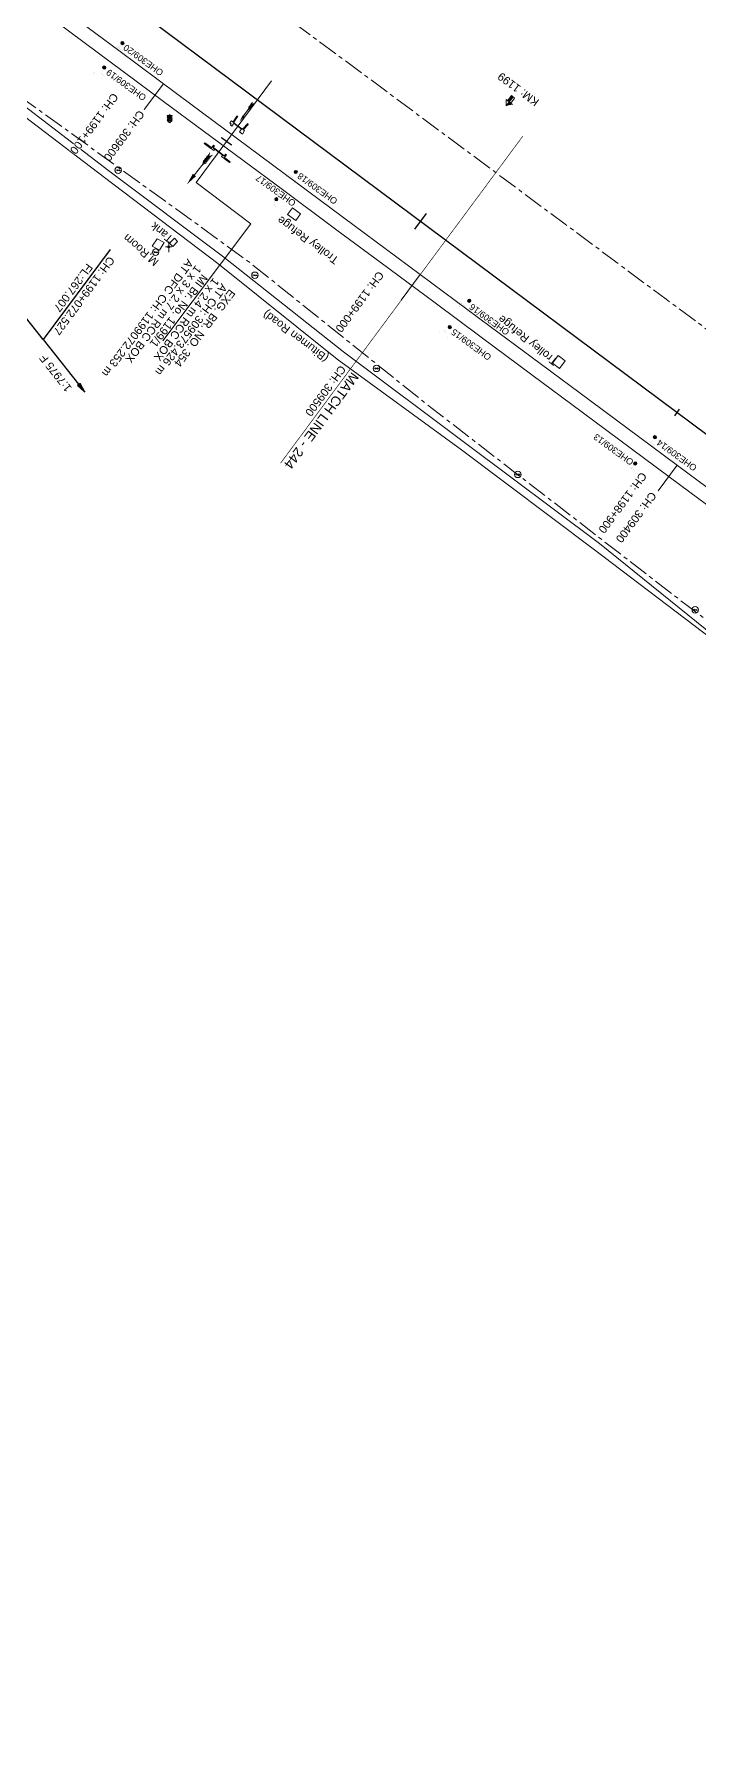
# Model space of a CAD drawing. Header units: metres. Extents: x 628798 to 649928, y 3375999 to 3390963.
# Drawn here: x 637054 to 637262, y 3385011 to 3385542 of the extents above; entities that cross this region are included whole.
import ezdxf
from ezdxf.enums import TextEntityAlignment as Align

# ---------------------------------------------------------------- set-up
doc = ezdxf.new("R2010")
doc.units = ezdxf.units.M
doc.header["$MEASUREMENT"] = 0
for name, pattern in [('CENTER', [2, 1.25, -0.25, 0.25, -0.25]), ('CENTER2', [1.125, 0.75, -0.125, 0.125, -0.125]), ('PHANTOM2', [1.25, 0.625, -0.125, 0.125, -0.125, 0.125, -0.125])]:
    doc.linetypes.add(name, pattern=pattern)
for name, color, linetype, lineweight in [('Bore', 8, 'Continuous', 0), ('BRIDGE DETAILS PLAN', 7, 'Continuous', 0), ('C-ALIG-DG-LINE', 1, 'CENTER2', 70), ('C-ALIG-LABL-DG', 1, 'Continuous', 25), ('CULVERT', 7, 'Continuous', 0), ('DFCC BOUNDARY', 6, 'CENTER', 0), ('Electric Pole', 251, 'Continuous', 0), ('Existing Chainage', 7, 'Continuous', 0), ('Existing IR Track', 143, 'Continuous', 0), ('Existing Railway Boundary', 7, 'CENTER', 0), ('Km post', 1, 'Continuous', 13), ('MATCH LINE', 7, 'Continuous', 0), ('OHE MAST', 8, 'Continuous', 0), ('Retaining Wall', 251, 'Continuous', 0), ('River Text', 5, 'Continuous', 0), ('Shed', 251, 'Continuous', 0), ('Sign Board', 251, 'Continuous', 0), ('Subroad Edge', 34, 'Continuous', 0), ('Tank', 7, 'Continuous', 0), ('Text', 251, 'Continuous', 0), ('Trolley Stand', 251, 'Continuous', 0), ('Wing Wall', 7, 'Continuous', 0)]:
    doc.layers.add(name, color=color, linetype=linetype, lineweight=lineweight)
doc.styles.add('ARIAL', font='arial.ttf')
doc.styles.get("Standard").update_dxf_attribs({"font": 'arial.ttf'})
doc.styles.add('Style-Arial', font='arial.ttf')
doc.styles.add('Text', font='arial.ttf', dxfattribs={"height": 2})

# ---------------------------------------------------------------- blocks, each defined once
blk = doc.blocks.new('BORE')
at = {"ltscale": 0.5}
for q in [(-0.99, 0), (0, 1.64), (0.99, 0), (0, -1.64)]:
    blk.add_line((0, 0), q, dxfattribs=at)
blk.add_circle((0, 0), 0.328, dxfattribs=at)
blk = doc.blocks.new('EP')
blk.add_hatch(color=8).paths.add_polyline_path([(0.31, -0.24), (0.31, 0), (-0.31, -0.19), (-0.31, 0.07), (-0.93, -0.01), (-0.21, 0.16), (-0.21, -0.05), (0.43, 0.15), (0.41, -0.1), (0.94, -0.01)])
at = {"color": 8}
for p, q in [((-0.93, -0.01), (-0.21, 0.16)), ((-0.31, 0.07), (-0.93, -0.01)), ((-0.31, -0.19), (-0.31, 0.07)), ((0.31, 0), (-0.31, -0.19)), ((-0.21, 0.16), (-0.21, -0.05)), ((-0.21, -0.05), (0.43, 0.15)), ((0.31, -0.24), (0.31, 0)), ((0.43, 0.15), (0.41, -0.1)), ((0.94, -0.01), (0.31, -0.24)), ((0.41, -0.1), (0.94, -0.01))]:
    blk.add_line(p, q, dxfattribs=at)
blk.add_circle((0, 0), 1, dxfattribs=at)
blk = doc.blocks.new('SIG')
for color, points in [(1, [(-0.22, 0.42, 0.180295), (-0.01, 0.33, -0.00255), (0.01, 0.33, -0.00255), (0.02, 0.33, 0.180295), (0.23, 0.42, -0.002654), (0.25, 0.44, 0.184495), (0.33, 0.65, 1.000001), (-0.32, 0.65, 0.184495), (-0.24, 0.44, -0.002654)]), (2, [(0.23, -0.23, -0.002654), (0.25, -0.21, 0.184495), (0.33, 0.01, 1.000001), (-0.32, 0.01, 0.184495), (-0.24, -0.21, -0.002654), (-0.22, -0.23, 0.180295), (-0.01, -0.32, -0.00255), (0.01, -0.32, -0.00255), (0.02, -0.32, 0.180295)]), (3, [(0.23, -0.88, -0.002654), (0.25, -0.86, 0.184495), (0.33, -0.64, 1.000001), (-0.32, -0.64, 0.184495), (-0.24, -0.86, -0.002654), (-0.22, -0.88, 0.395599)])]:
    blk.add_hatch(color=color).paths.add_polyline_path(points)
for p, q in [((-0.31, 0.98), (-0.32, -0.9)), ((0.33, -0.9), (0.32, 0.98))]:
    blk.add_line(p, q)
at = {"flags": 128}
for points in [[(-0.31, 0.98), (-0.81, 0.98, 0.198758), (-0.42, 0.41, 0.003814), (-0.31, 0.39)], [(-0.31, 0.33), (-0.81, 0.33, 0.198758), (-0.42, -0.23, 0.003727), (-0.32, -0.26)], [(0.32, 0.98), (0.82, 0.98, -0.198758), (0.44, 0.41, -0.003814), (0.32, 0.39)], [(0.32, 0.33), (0.82, 0.33, -0.198758), (0.44, -0.23, -0.003727), (0.33, -0.26)], [(-0.32, -0.32), (-0.81, -0.32, 0.198758), (-0.42, -0.88, 0.003639), (-0.32, -0.9)], [(0.33, -0.32), (0.82, -0.32, -0.198758), (0.44, -0.88, -0.003639), (0.33, -0.9)]]:
    blk.add_lwpolyline(points, format="xyb", dxfattribs=at)
for centre, radius, start, end in [((0.01, 0.91), 0.324, 12.4049, 167.5951), ((0.01, 0.81), 0.357, 27.7578, 152.2422), ((0.01, -0.9), 0.324, 181.4572, 358.5428)]:
    blk.add_arc(centre, radius, start, end)
blk = doc.blocks.new('River A')
at = {"layer": 'River Text'}
for p, q in [((0, 0), (-3.6, 7.5, -1499.5)), ((0.1, 6), (-3.5, 13.6, -1499.5)), ((0.1, 3.3), (-3.5, 10.8, -1499.5)), ((0.2, 9.9), (-3.4, 17.4, -1499.5)), ((0.3, 12.9), (-3.3, 20.5, -1499.5)), ((0.4, 16.4), (-3.2, 24, -1499.5)), ((0.5, 20.3), (-3.1, 27.8, -1499.5)), ((0.5, 22.3), (0, 0)), ((0, 0), (4, 7.4, -1499.5)), ((0.1, 6), (4.1, 13.4, -1499.5)), ((0.1, 3.3), (4.1, 10.7, -1499.5)), ((0.2, 9.9), (4.2, 17.2, -1499.5)), ((0.3, 12.9), (4.3, 20.3, -1499.5)), ((0.4, 16.4), (4.4, 23.8, -1499.5)), ((0.5, 20.3), (4.5, 27.7, -1499.5))]:
    blk.add_line(p, q, dxfattribs=at)
at = {"layer": 'River Text', "flags": 128}
blk.add_lwpolyline([(-0.7, -27.7), (0.5, 22.3)], dxfattribs=at)
at = {"layer": 'River Text', "extrusion": (0, 0, -1)}
blk.add_solid([(-3.5, -27.8), (1.3, -52.7), (4.8, -27.6)], dxfattribs=at)
blk = doc.blocks.new('OHE MAST')
h = blk.add_hatch(color=256)
edge = h.paths.add_edge_path()
edge.add_arc((0, 0), 0.514, 0, 360)
at = {"const_width": 0.01, "flags": 128}
for points in [[(1.5, 3.5), (1.5, 2), (-1.5, 2), (-1.5, 3.5)], [(0, 2), (0, 0)]]:
    blk.add_lwpolyline(points, dxfattribs=at)
blk.add_circle((0, 0), 0.514)
blk = doc.blocks.new('Direction')
h = blk.add_hatch(color=256)
h.dxf.hatch_style = 1
h.paths.add_polyline_path([(-5.54, 0), (-4.75, -0.13), (-4.75, 0.13)])
blk.add_lwpolyline([(-5.54, 0), (-4.75, -0.13), (-4.75, 0.13)], close=True)
blk.add_lwpolyline([(0, 0), (-5.54, 0)])
blk = doc.blocks.new('Tick Hor')
blk.add_lwpolyline([(-0.5, 0), (0.5, 0)])
blk = doc.blocks.new('KM Post')
at = {"layer": 'Km post', "lineweight": 13}
h = blk.add_hatch(color=256, dxfattribs=at)
h.paths.add_polyline_path([(0, -8.9), (1.6, -8.9), (1.6, -3.8), (0, -3.8)])
h.paths.add_polyline_path([(0, -3.8), (0, 0), (-3.4, -3.8)])
for p, q in [((0, -8.9), (0, 0)), ((3.1, -3.8), (0, 0)), ((3.1, -3.8), (-3.4, -3.8))]:
    blk.add_line(p, q, dxfattribs=at)
blk.add_lwpolyline([(1.6, -3.8), (1.6, -8.9), (-1.6, -8.9), (-1.6, -3.8)], dxfattribs=at)

msp = doc.modelspace()

# ---------------------------------------------------------------- linework, layer by layer
at = {"layer": 'BRIDGE DETAILS PLAN', "flags": 128}
msp.add_lwpolyline([(637094.3181, 3385446.0906), (637121.8017, 3385482.656), (637104.7087, 3385495.6301), (637128.2653, 3385527.3657)], dxfattribs=at)
at = {"layer": 'C-ALIG-DG-LINE', "color": 1, "linetype": 'Continuous', "lineweight": 30, "flags": 128}
msp.add_lwpolyline([(638262.7173, 3384673.347), (636446.8707, 3386025.4518)], dxfattribs=at)
at = {"layer": 'C-ALIG-LABL-DG', "color": 1, "linetype": 'Continuous', "lineweight": 25}
msp.add_line((637174.7699, 3385483.4479), (637173.2768, 3385481.4427), dxfattribs=at)
at = {"layer": 'CULVERT', "flags": 128}
for points in [[(637116.5406, 3385513.9888), (637118.8797, 3385512.2462), (637118.957, 3385512.396), (637116.6178, 3385514.1386), (637116.5406, 3385513.9888)], [(637115.7336, 3385507.2433), (637115.7358, 3385507.3183), (637112.6344, 3385509.6276), (637112.6322, 3385509.5521), (637115.7336, 3385507.2433)], [(637110.1614, 3385506.2936), (637110.2147, 3385506.4045), (637113.305, 3385504.0301), (637113.2494, 3385503.9144), (637110.1614, 3385506.2936)]]:
    msp.add_lwpolyline(points, close=True, dxfattribs=at)
at = {"layer": 'DFCC BOUNDARY', "ltscale": 5, "flags": 128}
msp.add_lwpolyline([(638512.7428, 3384521.713), (638504.2228, 3384528.0973), (638522.1163, 3384552.1771), (638518.1846, 3384555.1232), (638514.2321, 3384558.034), (638502.8078, 3384566.537), (638489.0841, 3384576.7696), (638484.2493, 3384580.3202), (638469.0821, 3384591.6224), (638453.673, 3384603.0822), (638442.7887, 3384611.1681), (638436.9671, 3384615.5207), (638433.1239, 3384618.3643), (638422.6768, 3384626.15), (638421.7616, 3384626.841), (638416.9885, 3384630.396), (638413.1012, 3384633.2849), (638408.3574, 3384636.8252), (638390.9872, 3384649.7597), (638375.2051, 3384661.4992), (638359.3145, 3384673.3195), (638342.4009, 3384685.9192), (638325.1097, 3384698.8001), (638312.4131, 3384708.2627), (638299.5727, 3384717.8325), (638283.421, 3384729.8812), (638267.2814, 3384741.9209), (638251.6382, 3384753.5751), (638235.9993, 3384765.2261), (638224.0076, 3384774.1592), (638212.0144, 3384783.0934), (638207.7475, 3384786.2668), (638203.5953, 3384789.3812), (638201.3188, 3384791.0703), (638183.4175, 3384766.9966), (638170.7093, 3384776.4258), (638155.9545, 3384787.3756), (638141.3247, 3384798.3001), (638126.6118, 3384809.2868), (638111.8422, 3384820.247), (638097.0315, 3384831.2376), (638082.1528, 3384842.145), (638067.464, 3384852.9132), (638051.7008, 3384864.6071), (638035.8973, 3384876.3309), (638021.4774, 3384887.0878), (638006.9332, 3384897.9374), (637991.016, 3384909.7218), (637975.1911, 3384921.438), (637959.0599, 3384933.4393), (637942.934, 3384945.4368), (637927.2777, 3384957.0663), (637896.6047, 3384979.8664), (637881.4445, 3384991.1435), (637866.0852, 3385002.5538), (637850.6639, 3385014.01), (637835.2895, 3385025.4333), (637819.8923, 3385036.8737), (637804.6903, 3385048.163), (637789.5352, 3385059.4175), (637773.3954, 3385071.4282), (637757.1659, 3385083.5056), (637741.3046, 3385095.2664), (637725.4311, 3385107.0364), (637708.0351, 3385119.9738), (637693.5501, 3385130.7463), (637676.8901, 3385143.1092), (637663.2517, 3385153.2332), (637647.9996, 3385164.5636), (637617.174, 3385187.4675), (637616.877, 3385187.6879), (637600.9579, 3385199.5024), (637585.8584, 3385210.7298), (637570.6517, 3385222.0369), (637537.9694, 3385246.2774), (637522.2745, 3385257.9344), (637506.6669, 3385269.5267), (637479.5547, 3385289.98), (637466.4628, 3385299.5728), (637446.4408, 3385314.3812), (637438.6568, 3385320.3072), (637421.6722, 3385332.9187), (637405.0042, 3385345.2944), (637391.3085, 3385355.4492), (637377.8187, 3385365.4512), (637362.1473, 3385377.0924), (637346.5681, 3385388.6652), (637330.1083, 3385400.8842), (637313.6382, 3385413.1108), (637298.0148, 3385424.704), (637282.3872, 3385436.3004), (637266.9825, 3385447.7133), (637251.5791, 3385459.1253), (637235.8659, 3385470.8031), (637220.0563, 3385482.5526), (637205.6315, 3385493.266), (637191.1464, 3385504.0243), (637174.5115, 3385516.3649), (637157.9133, 3385528.6782), (637120.7262, 3385556.2716), (637104.0968, 3385568.6199), (637087.4257, 3385580.9991), (637070.6661, 3385593.4508), (637053.8324, 3385605.9673), (637034.2942, 3385620.4796), (637014.7653, 3385634.9851), (636998.1564, 3385647.3079), (636981.6015, 3385659.5906), (636969.1935, 3385668.7954), (636949.2535, 3385683.5931), (636936.4575, 3385693.0907), (636916.0981, 3385708.2022), (636899.9485, 3385720.1875), (636883.8755, 3385732.116), (636866.7664, 3385744.807), (636849.7275, 3385757.446), (636833.4569, 3385769.5225), (636817.1829, 3385781.6015), (636801.7437, 3385793.0709), (636786.3029, 3385804.5415), (636767.6725, 3385818.3509), (636749.0781, 3385832.1337), (636730.7948, 3385845.6945), (636712.5357, 3385859.2373), (636690.971, 3385875.2246), (636669.5582, 3385891.0993), (636647.3051, 3385907.5924), (636636.2611, 3385915.7926), (636652.5971, 3385937.795)], dxfattribs=at)
at = {"layer": 'Existing Chainage', "color": 7, "linetype": 'Continuous', "lineweight": 13, "flags": 128}
for points in [[(637088.5, 3385518.4027), (637094.4669, 3385526.4274)], [(637168.8104, 3385458.7921), (637174.7645, 3385466.8263)], [(637249.1217, 3385399.2175), (637255.0797, 3385407.2488)]]:
    msp.add_lwpolyline(points, dxfattribs=at)
at = {"layer": 'Existing IR Track', "flags": 128}
for points in [[(637271.7951, 3385389.3695), (637256.1675, 3385400.9659), (637240.7894, 3385412.3591), (637225.3597, 3385423.7906), (637209.6202, 3385435.4879), (637193.8106, 3385447.2373), (637179.3965, 3385457.9429), (637164.9114, 3385468.7011), (637148.2962, 3385481.0271), (637131.698, 3385493.3404), (637094.5071, 3385520.9367), (637077.8654, 3385533.294), (637061.1943, 3385545.6733)], [(637274.4173, 3385392.9033), (637258.8152, 3385404.4777), (637243.4177, 3385415.9002), (637227.9889, 3385427.3458), (637212.2498, 3385439.0281), (637196.616, 3385450.6321), (637182.0068, 3385461.459), (637167.4171, 3385472.2715), (637150.9028, 3385484.5375), (637099.0114, 3385523.0483), (637080.4861, 3385536.823), (637063.7677, 3385549.2541)]]:
    msp.add_lwpolyline(points, dxfattribs=at)
at = {"layer": 'MATCH LINE', "linetype": 'PHANTOM2', "ltscale": 15, "const_width": 0.2}
msp.add_lwpolyline([(637206.7679, 3385510.0099), (637131.0819, 3385407.8836)], dxfattribs=at)
at = {"layer": 'Retaining Wall', "flags": 128}
for points in [[(637115.8418, 3385513.2037), (637115.4647, 3385513.5376), (637115.6173, 3385513.7942), (637115.1905, 3385514.2042), (637115.7429, 3385514.8186), (637116.5643, 3385514.2587), (637115.8418, 3385513.2037)], [(637119.8303, 3385511.7899), (637119.1548, 3385510.7298), (637118.2887, 3385511.4099), (637118.9643, 3385512.4701), (637119.8303, 3385511.7899)], [(637110.1816, 3385505.5668), (637109.3403, 3385506.1608), (637110.1248, 3385507.2345), (637110.4102, 3385507.0159), (637110.3399, 3385506.8961), (637110.006, 3385506.505), (637110.1254, 3385506.2987), (637110.5136, 3385505.9898), (637110.1816, 3385505.5668)]]:
    msp.add_lwpolyline(points, close=True, dxfattribs=at)
msp.add_lwpolyline([(637113.3449, 3385503.2042), (637112.5864, 3385503.753), (637112.9076, 3385504.0944), (637113.2447, 3385503.9173), (637113.341, 3385504.0401), (637113.5386, 3385503.8896), (637113.9189, 3385504.4385), (637114.1682, 3385504.2009), (637113.3449, 3385503.2042)], dxfattribs=at)
at = {"layer": 'Shed', "flags": 128}
msp.add_lwpolyline([(637090.9797, 3385475.645), (637093.1922, 3385474.4646), (637094.6999, 3385476.8463), (637092.4865, 3385478.0271), (637090.9797, 3385475.645)], close=True, dxfattribs=at)
at = {"layer": 'Subroad Edge', "linetype": 'Continuous', "flags": 128}
for points in [[(637329.3115, 3385307.3165), (637296.3737, 3385331.7519), (637291.8126, 3385335.2678), (637267.4553, 3385354.7335), (637266.5356, 3385353.967), (637230.7324, 3385382.7448), (637188.9771, 3385414.0852), (637150.759, 3385442.6672), (637113.3022, 3385472.253), (637077.4046, 3385499.2494), (637031.9638, 3385534.0274), (636990.4098, 3385564.7601), (636967.679, 3385580.7462), (636943.2002, 3385597.91), (636914.9552, 3385618.5936), (636902.4218, 3385627.3421), (636867.7697, 3385652.2413), (636844.1099, 3385669.0264), (636805.1618, 3385697.4845), (636794.6088, 3385704.409), (636788.7574, 3385703.6784)], [(637327.8624, 3385305.1776), (637295.1231, 3385329.8475), (637290.5624, 3385333.4853), (637282.3754, 3385339.5158), (637266.094, 3385352.5034), (637265.964, 3385352.8877), (637229.1808, 3385380.7822), (637187.5872, 3385412.0482), (637148.7346, 3385440.3778), (637111.4476, 3385470.2681), (637076.0286, 3385497.1794), (637030.3577, 3385531.898), (636989.2475, 3385562.7362), (636966.2311, 3385578.8859), (636941.7946, 3385595.7487), (636913.6785, 3385616.8549), (636901.1263, 3385625.2395), (636866.3106, 3385650.2821), (636842.7009, 3385667.119), (636802.8966, 3385695.4051), (636793.5835, 3385701.105), (636789.6654, 3385701.1079)]]:
    msp.add_lwpolyline(points, dxfattribs=at)
at = {"layer": 'Tank', "flags": 128}
msp.add_lwpolyline([(637096.3879, 3385476.5881), (637097.8826, 3385478.1639), (637098.9148, 3385477.1665), (637097.4176, 3385475.588), (637096.3879, 3385476.5881)], close=True, dxfattribs=at)
at = {"layer": 'Trolley Stand', "flags": 128}
for points in [[(637137.3616, 3385485.8309), (637135.8225, 3385483.7213), (637133.2247, 3385485.5535), (637134.7638, 3385487.6632), (637137.3616, 3385485.8309)], [(637218.2833, 3385437.4857), (637220.0178, 3385439.8297), (637217.8456, 3385441.5199), (637216.111, 3385439.1758), (637218.2833, 3385437.4857)]]:
    msp.add_lwpolyline(points, close=True, dxfattribs=at)
at = {"layer": 'Wing Wall', "flags": 128}
for points in [[(637117.4144, 3385516.3391), (637116.2151, 3385514.5585), (637116.4817, 3385514.3968), (637117.7455, 3385516.2733), (637117.4144, 3385516.3391)], [(637120.966, 3385513.7266), (637119.5372, 3385512.1206), (637119.3377, 3385512.301), (637120.8409, 3385513.9907), (637120.966, 3385513.7266)], [(637107.2228, 3385507.7468), (637109.3154, 3385506.2038), (637109.452, 3385506.4704), (637107.3594, 3385508.0134), (637107.2228, 3385507.7468)], [(637115.096, 3385501.8311), (637113.4197, 3385503.1201), (637113.6591, 3385503.2974), (637115.3354, 3385502.0084), (637115.096, 3385501.8311)]]:
    msp.add_lwpolyline(points, close=True, dxfattribs=at)

# ---------------------------------------------------------------- block references
at = {"layer": 'Bore', "linetype": 'Continuous', "xscale": 0.9997814890005895, "yscale": 0.9997814890005895, "zscale": 0.9997814890005895, "rotation": 359.8544028715392}
msp.add_blockref('BORE', (637096.1182, 3385475.495), dxfattribs=at)
at = {"layer": 'C-ALIG-LABL-DG', "color": 1, "linetype": 'Continuous', "lineweight": 25}
for name, p, xscale, yscale, zscale, rotation in [('Tick Hor', (637174.7699, 3385483.4479), 6.000000000000004, 6.000000000000004, 6.000000000000004, 233.328113455397), ('Direction', (637056.8751, 3385446.5564), 3.789791541545078, 3.789791541545078, 3.789791541545078, 128.3281134553897), ('Tick Hor', (637254.9768, 3385423.7247), 2.500000000000003, 2.500000000000003, 2.500000000000003, 233.328113455397)]:
    msp.add_blockref(name, p, dxfattribs=dict(at, xscale=xscale, yscale=yscale, zscale=zscale, rotation=rotation))
at = {"layer": 'Electric Pole', "linetype": 'Continuous', "xscale": 0.9997814890005895, "yscale": 0.9997814890005895, "zscale": 0.9997814890005895, "rotation": 359.8544028715392}
for p in [(637080.3164, 3385499.425), (637092.0388, 3385473.8207), (637123.0518, 3385466.6174), (637161.0486, 3385437.4841), (637205.2469, 3385404.3759), (637260.6904, 3385362.0711)]:
    msp.add_blockref('EP', p, dxfattribs=at)
at = {"layer": 'OHE MAST', "color": 2, "rotation": 143.3908318566117}
for p in [(637081.6511, 3385539.153), (637075.9729, 3385531.5061), (637135.823, 3385498.861), (637129.7657, 3385490.3473), (637190.0511, 3385458.6539), (637183.9775, 3385450.3971), (637248.1112, 3385415.9825), (637241.9557, 3385407.8099)]:
    msp.add_blockref('OHE MAST', p, dxfattribs=at)
at = {"layer": 'River Text'}
for p, xscale, yscale, zscale, rotation in [((637121.012, 3385518.4216), 0.08995404419551516, 0.08995404419551516, 0.08995404419551516, 325.3765499179712), ((637106.7346, 3385501.2015), 0.1499234070063734, 0.1499234070063734, 0.1499234070063734, 323.0462313080645)]:
    msp.add_blockref('River A', p, dxfattribs=dict(at, xscale=xscale, yscale=yscale, zscale=zscale, rotation=rotation))
at = {"layer": 'Sign Board', "linetype": 'Continuous', "xscale": 0.9997814890005895, "yscale": 0.9997814890005895, "zscale": 0.9997814890005895, "rotation": 359.8544028715392}
msp.add_blockref('SIG', (637096.4058, 3385515.5046), dxfattribs=at)

# ---------------------------------------------------------------- texts
at = {"layer": 'BRIDGE DETAILS PLAN', "color": 10}
for s, p in [('AT DFC CH: 1199072.253 m', (637102.0197, 3385471.8888)), ('1 x 3 x 2.7 m RCC BOX', (637104.5644, 3385469.9035)), (' MI Br. No. 1199/1', (637107.109, 3385467.9182))]:
    msp.add_text(s, height=2.5, rotation=233, dxfattribs=at).set_placement(p)
at = {"layer": 'BRIDGE DETAILS PLAN'}
for s, p in [('1 x 2.4 m RCC BOX', (637110.1213, 3385466)), ('AT CH: 309573.426 m', (637112.6339, 3385464.2288)), ('EXG. BR. NO. 354', (637115.1464, 3385462.4577))]:
    msp.add_text(s, height=2.5, rotation=233, dxfattribs=at).set_placement(p)
at = {"layer": 'Existing Chainage', "color": 7, "lineweight": 0, "char_height": 2.5, "attachment_point": 4, "line_spacing_factor": 0.6, "style": 'Style-Arial'}
for s, insert, rotation in [('CH: 309600', (637087.7398, 3385517.6603), 233.366876), ('CH: 309500', (637150.6841, 3385437.9635), 233.457778), ('CH: 309400', (637247.7731, 3385398.4621), 233.430608)]:
    msp.add_mtext(s, dxfattribs=dict(at, insert=insert, rotation=rotation))
at = {"layer": 'MATCH LINE', "linetype": 'Continuous'}
msp.add_text('MATCH LINE - 244', height=3, rotation=233.623712, dxfattribs=at).set_placement((637153.3454, 3385436.573))
at = {"layer": 'OHE MAST'}
for s, p in [('OHE309/20', (637082.8779, 3385538.8905)), ('OHE309/19', (637077.505, 3385531.1365)), ('OHE309/17', (637124.2492, 3385498.1297)), ('OHE309/18', (637137.2858, 3385498.7693)), ('OHE309/16', (637191.0131, 3385457.8633)), ('OHE309/15', (637185.3782, 3385450.0206)), ('OHE309/13', (637229.849, 3385417.2392)), ('OHE309/14', (637249.6039, 3385415.4443))]:
    msp.add_text(s, height=2, rotation=144, dxfattribs=at).set_placement(p, align=Align.RIGHT)
at = {"layer": 'Subroad Edge', "linetype": 'Continuous', "style": 'Text'}
msp.add_text('(Bitumen Road)', height=2.5, rotation=143.184189, dxfattribs=at).set_placement((637146.2983, 3385441.2094))
at = {"layer": 'Text', "style": 'Text'}
for s, rotation, p in [('Tank', 140.490573, (637097.7597, 3385478.4599)), ('Trolley Refuge', 143.84554, (637149.5097, 3385471.8497)), ('M,Room', 139.407932, (637093.2423, 3385471.1439)), ('Trolley Refuge', 141.387231, (637217.999, 3385440.1536))]:
    msp.add_text(s, height=2.5, rotation=rotation, dxfattribs=at).set_placement(p)

# ---------------------------------------------------------------- next in the draw order: texts
at = {"layer": 'C-ALIG-LABL-DG', "color": 1, "linetype": 'Continuous', "lineweight": 25, "char_height": 2.5, "style": 'ARIAL', "bg_fill": 3, "box_fill_scale": 1.04, "bg_fill_color": 256, "bg_fill_true_color": 13158600, "bg_fill_transparency": 0}
for s, insert, width, attachment_point, rotation in [('KM: 1199', (637210.6265, 3385519.212), 14.684959, 1, 143.328113), ('CH: 1199+100', (637079.5725, 3385523.0391), 22.502814, 4, 233.328113), ('CH: 1199+072.527\\PFL:267.007', (637067.9579, 3385461.4404), 29.376808, 5, 233.328113), ('CH: 1199+000', (637162.5676, 3385467.362), 22.502814, 4, 233.328113), ('1:7975 F', (637057.4732, 3385442.2181), 13.377677, 9, 128.328113), ('CH: 1198+900', (637244.7624, 3385404.5864), 22.502814, 4, 233.328113)]:
    msp.add_mtext(s, dxfattribs=dict(at, insert=insert, width=width, attachment_point=attachment_point, rotation=rotation))

# ---------------------------------------------------------------- next in the draw order: linework, layer by layer
at = {"layer": 'C-ALIG-LABL-DG', "color": 1, "linetype": 'Continuous', "lineweight": 25}
msp.add_line((637077.7782, 3385474.6288), (637056.8751, 3385446.5564), dxfattribs=at)
at = {"layer": 'Existing IR Track', "flags": 128}
msp.add_lwpolyline([(637271.7951, 3385389.3695), (637256.1675, 3385400.9659), (637240.7894, 3385412.3591), (637225.3597, 3385423.7906), (637209.6202, 3385435.4879), (637193.8106, 3385447.2373), (637179.3965, 3385457.9429), (637164.9114, 3385468.7011), (637148.2962, 3385481.0271), (637131.698, 3385493.3404), (637094.5071, 3385520.9367), (637077.8654, 3385533.294), (637061.1943, 3385545.6733)], dxfattribs=at)
at = {"layer": 'Existing Railway Boundary', "ltscale": 5, "flags": 128}
msp.add_lwpolyline([(635954.6645, 3386339.6926), (635956.6865, 3386338.1889), (635972.0823, 3386326.7391), (635987.7899, 3386315.0493), (636003.5308, 3386303.3347), (636019.0977, 3386291.765), (636034.6476, 3386280.2079), (636050.7681, 3386268.2256), (636066.8961, 3386256.2378), (636083.1084, 3386244.1987), (636099.3561, 3386232.1333), (636114.134, 3386221.1471), (636147.8198, 3386196.1265), (636166.7058, 3386182.1085), (636182.4635, 3386170.4111), (636198.2037, 3386158.7268), (636214.3364, 3386146.7471), (636230.3919, 3386134.8247), (636230.9614, 3386134.4025), (636228.154, 3386130.995), (636300.9317, 3386076.4069), (636382.1931, 3386014.4435), (636463.0816, 3385952.0584), (636544.2755, 3385889.3268), (636568.8921, 3385871.1182), (636613.4471, 3385839.7025), (636628.0709, 3385853.6506), (636650.5128, 3385835.4717), (636693.9069, 3385800.1065), (636686.7095, 3385790.4003), (636696.0629, 3385782.3378), (636710.473, 3385769.9165), (636766.0138, 3385726.4206), (636849.4668, 3385668.9836), (636931.64, 3385608.8479), (637013.8419, 3385548.1951), (637096.6082, 3385488.6336), (637121.9489, 3385470.2058), (637176.9181, 3385426.1737), (637258.1753, 3385363.4078), (637340.1494, 3385301.7514), (637422.2947, 3385241.0852), (637447.0788, 3385223.2045), (637528.2227, 3385160.8768), (637610.9552, 3385100.7612), (637694.8717, 3385041.953), (637753.3499, 3385002.2846), (637771.5944, 3384989.982), (637771.5944, 3384979.4924), (637852.0915, 3384922.0343), (637935.0162, 3384862.0714), (637993.4351, 3384821.4573), (638019.0158, 3384803.2052), (638102.4107, 3384745.0584), (638178.9785, 3384688.3398), (638237.6603, 3384636.8079), (638344.701, 3384557.2221), (638427.4112, 3384496.8586), (638448.446, 3384480.9508)], dxfattribs=at)

# ---------------------------------------------------------------- next in the draw order: block references
at = {"layer": 'C-ALIG-LABL-DG', "color": 1, "linetype": 'Continuous', "lineweight": 25}
for name, p, xscale, yscale, zscale, rotation in [('KM Post', (637201.6453, 3385519.541), 0.3933041122191767, 0.3933041122191767, 0.3933041122191767, 143.3281134550685), ('Direction', (637056.8751, 3385446.5564), 3.789791541545083, 3.789791541545083, 3.789791541545083, 308.3281134553896)]:
    msp.add_blockref(name, p, dxfattribs=dict(at, xscale=xscale, yscale=yscale, zscale=zscale, rotation=rotation))

doc.saveas('drawing.dxf')
